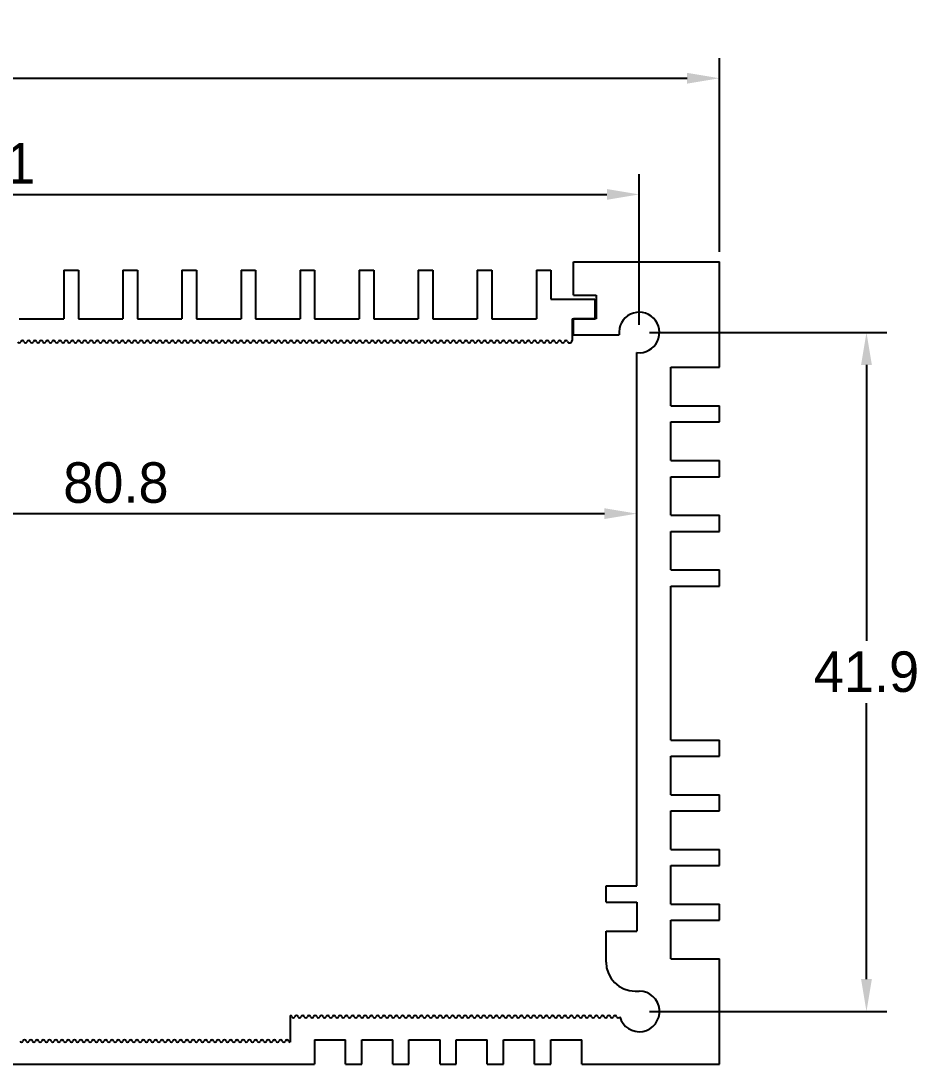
# Model space of a CAD drawing. Header units: millimetres. Extents: x 258 to 964, y 49 to 366.
# Drawn here: x 448.2 to 503.8, y 112.1 to 176.5 of the extents above; entities that cross this region are included whole.
import ezdxf

# ---------------------------------------------------------------- set-up
doc = ezdxf.new("R2010")
doc.units = ezdxf.units.MM
doc.dimstyles.new('ISO-25', dxfattribs={"dimtxt": 2.5, "dimasz": 2, "dimexe": 1.25, "dimexo": 0.625, "dimtad": 1, "dimtih": 1, "dimtoh": 1, "dimdec": 1, "dimdsep": 46, "dimtxsty": 'Standard', "dimcen": 2.5, "dimadec": 0, "dimazin": 0, "dimtfac": 1, "dimtdec": 1, "dimtmove": 0, "dimatfit": 3, "dimfxl": 0, "dimarcsym": 0})

# ---------------------------------------------------------------- blocks, each defined once
blk = doc.blocks.new('*D15')
at = {"color": 0, "lineweight": -2}
for p, q in [((405.315, 157.706), (405.315, 166.999)), ((486.415, 157.706), (486.415, 166.999)), ((407.315, 165.749), (484.415, 165.749))]:
    blk.add_line(p, q, dxfattribs=at)
at = {"color": 0}
for points in [[(407.315, 166.082), (407.315, 165.416), (405.315, 165.749)], [(484.415, 166.082), (484.415, 165.416), (486.415, 165.749)]]:
    blk.add_solid(points, dxfattribs=at)
at = {"layer": 'Defpoints', "color": 0}
for p in [(486.415, 165.749), (405.315, 157.081), (486.415, 157.081)]:
    blk.add_point(p, dxfattribs=at)
at = {"color": 0, "insert": (445.865, 167.65), "char_height": 2.5, "attachment_point": 5}
blk.add_mtext('81.1', dxfattribs=at)
blk = doc.blocks.new('*D17')
at = {"color": 0, "lineweight": -2}
for p, q in [((400.365, 162.206), (400.365, 174.167)), ((491.365, 162.206), (491.365, 174.167)), ((402.365, 172.917), (489.365, 172.917))]:
    blk.add_line(p, q, dxfattribs=at)
at = {"color": 0}
for points in [[(402.365, 173.25), (402.365, 172.583), (400.365, 172.917)], [(489.365, 173.25), (489.365, 172.583), (491.365, 172.917)]]:
    blk.add_solid(points, dxfattribs=at)
at = {"layer": 'Defpoints', "color": 0}
for p in [(491.365, 172.917), (400.365, 161.581), (491.365, 161.581)]:
    blk.add_point(p, dxfattribs=at)
at = {"color": 0, "insert": (445.865, 174.818), "char_height": 2.5, "attachment_point": 5}
blk.add_mtext('91', dxfattribs=at)
blk = doc.blocks.new('*D19')
at = {"color": 0, "lineweight": -2}
for p, q in [((487.04, 157.231), (501.694, 157.231)), ((500.444, 155.231), (500.444, 138.21)), ((500.444, 117.331), (500.444, 134.352)), ((487.04, 115.331), (501.694, 115.331))]:
    blk.add_line(p, q, dxfattribs=at)
at = {"color": 0}
for points in [[(500.111, 155.231), (500.778, 155.231), (500.444, 157.231)], [(500.111, 117.331), (500.778, 117.331), (500.444, 115.331)]]:
    blk.add_solid(points, dxfattribs=at)
at = {"layer": 'Defpoints', "color": 0}
for p in [(486.415, 157.231), (486.415, 115.331), (500.444, 115.331)]:
    blk.add_point(p, dxfattribs=at)
at = {"color": 0, "insert": (500.444, 136.281), "char_height": 2.5, "attachment_point": 5}
blk.add_mtext('41.9', dxfattribs=at)
blk = doc.blocks.new('*D24')
at = {"color": 0, "lineweight": -2}
for p, q in [((405.465, 145.581), (405.465, 147.301)), ((486.265, 140.16), (486.265, 147.301)), ((407.465, 146.051), (484.265, 146.051))]:
    blk.add_line(p, q, dxfattribs=at)
at = {"color": 0}
for points in [[(407.465, 146.384), (407.465, 145.718), (405.465, 146.051)], [(484.265, 146.384), (484.265, 145.718), (486.265, 146.051)]]:
    blk.add_solid(points, dxfattribs=at)
at = {"layer": 'Defpoints', "color": 0}
for p in [(486.265, 146.051), (405.465, 144.956), (486.265, 139.535)]:
    blk.add_point(p, dxfattribs=at)
at = {"color": 0, "insert": (454.103, 147.952), "char_height": 2.5, "attachment_point": 5}
blk.add_mtext('80.8', dxfattribs=at)

msp = doc.modelspace()

# ---------------------------------------------------------------- linework, layer by layer
for p, q in [((450.886, 161.081), (450.886, 158.081)), ((450.886, 161.081), (451.786, 161.081)), ((451.786, 161.081), (451.786, 158.081)), ((454.533, 161.081), (455.433, 161.081)), ((454.533, 161.081), (454.533, 158.081)), ((455.433, 161.081), (455.433, 158.081)), ((458.181, 161.081), (459.081, 161.081)), ((458.181, 161.081), (458.181, 158.081)), ((459.081, 161.081), (459.081, 158.081)), ((461.828, 161.081), (462.728, 161.081)), ((461.828, 161.081), (461.828, 158.081)), ((462.728, 161.081), (462.728, 158.081)), ((465.475, 161.081), (466.375, 161.081)), ((465.475, 161.081), (465.475, 158.081)), ((466.375, 161.081), (466.375, 158.081)), ((469.123, 161.081), (470.023, 161.081)), ((469.123, 161.081), (469.123, 158.081)), ((470.023, 161.081), (470.023, 158.081)), ((472.77, 161.081), (473.67, 161.081)), ((472.77, 161.081), (472.77, 158.081)), ((473.67, 161.081), (473.67, 158.081)), ((476.418, 161.081), (477.318, 161.081)), ((476.418, 161.081), (476.418, 158.081)), ((477.318, 161.081), (477.318, 158.081)), ((480.065, 161.081), (480.965, 161.081)), ((480.065, 161.081), (480.065, 158.081)), ((480.965, 161.081), (480.965, 159.281)), ((482.365, 159.531), (482.365, 161.581)), ((482.365, 161.581), (491.365, 161.581)), ((491.365, 155.081), (491.365, 161.581)), ((480.965, 159.281), (483.665, 159.281)), ((482.365, 159.531), (483.765, 159.531)), ((483.665, 159.281), (483.665, 158.081)), ((483.765, 159.531), (483.765, 158.081)), ((448.139, 158.081), (450.886, 158.081)), ((451.786, 158.081), (454.533, 158.081)), ((455.433, 158.081), (458.181, 158.081)), ((459.081, 158.081), (461.828, 158.081)), ((462.728, 158.081), (465.475, 158.081)), ((466.375, 158.081), (469.123, 158.081)), ((470.023, 158.081), (472.77, 158.081)), ((473.67, 158.081), (476.418, 158.081)), ((477.318, 158.081), (480.065, 158.081)), ((482.265, 158.081), (482.265, 156.731)), ((482.265, 158.081), (483.665, 158.081)), ((482.365, 157.081), (482.365, 158.081)), ((483.765, 158.081), (482.365, 158.081)), ((482.365, 157.081), (485.174, 157.081)), ((486.265, 123.081), (486.265, 155.99)), ((488.365, 155.081), (491.365, 155.081)), ((488.365, 152.706), (488.365, 155.081)), ((488.365, 152.706), (491.365, 152.706)), ((491.365, 151.706), (491.365, 152.706)), ((488.365, 151.706), (491.365, 151.706)), ((488.365, 149.331), (488.365, 151.706)), ((491.365, 148.331), (491.365, 149.331)), ((488.365, 145.956), (488.365, 148.331)), ((491.365, 144.956), (491.365, 145.956)), ((488.365, 142.581), (488.365, 144.956)), ((491.365, 141.581), (491.365, 142.581)), ((488.365, 132.081), (488.365, 141.581)), ((488.365, 132.081), (491.365, 132.081)), ((491.365, 131.081), (491.365, 132.081)), ((488.365, 131.081), (491.365, 131.081)), ((488.365, 128.706), (488.365, 131.081)), ((488.365, 128.706), (491.365, 128.706)), ((491.365, 127.706), (491.365, 128.706)), ((488.365, 127.706), (491.365, 127.706)), ((488.365, 125.331), (488.365, 127.706)), ((488.365, 125.331), (491.365, 125.331)), ((491.365, 124.331), (491.365, 125.331)), ((488.365, 124.331), (491.365, 124.331)), ((488.365, 121.956), (488.365, 124.331)), ((484.365, 123.081), (486.265, 123.081)), ((484.365, 122.081), (484.365, 123.081)), ((484.365, 122.081), (486.265, 122.081)), ((486.265, 122.081), (486.265, 120.281)), ((488.365, 121.956), (491.365, 121.956)), ((491.365, 120.956), (491.365, 121.956)), ((488.365, 118.581), (488.365, 120.956)), ((488.365, 120.956), (491.365, 120.956)), ((484.365, 118.381), (484.365, 120.281)), ((484.365, 120.281), (486.265, 120.281)), ((488.365, 118.581), (491.365, 118.581)), ((491.365, 112.081), (491.365, 118.581)), ((486.165, 116.581), (486.415, 116.581)), ((464.865, 115.081), (464.865, 113.434)), ((466.365, 113.581), (466.365, 112.081)), ((466.365, 113.581), (468.282, 113.581)), ((468.282, 112.081), (468.282, 113.581)), ((469.282, 112.081), (469.282, 113.581)), ((469.282, 113.581), (471.198, 113.581)), ((471.198, 112.081), (471.198, 113.581)), ((472.198, 112.081), (472.198, 113.581)), ((472.198, 113.581), (474.115, 113.581)), ((474.115, 112.081), (474.115, 113.581)), ((475.115, 112.081), (475.115, 113.581)), ((475.115, 113.581), (477.032, 113.581)), ((477.032, 112.081), (477.032, 113.581)), ((478.032, 112.081), (478.032, 113.581)), ((478.032, 113.581), (479.948, 113.581)), ((479.948, 112.081), (479.948, 113.581)), ((480.948, 112.081), (480.948, 113.581)), ((480.948, 113.581), (482.865, 113.581)), ((482.865, 112.081), (482.865, 113.581)), ((425.365, 112.081), (466.365, 112.081)), ((468.282, 112.081), (469.282, 112.081)), ((471.198, 112.081), (472.198, 112.081)), ((474.115, 112.081), (475.115, 112.081)), ((477.032, 112.081), (478.032, 112.081)), ((479.948, 112.081), (480.948, 112.081)), ((482.865, 112.081), (491.365, 112.081))]:
    msp.add_line(p, q)
at = {"color": 0}
for p, q in [((488.365, 149.331), (491.365, 149.331)), ((488.365, 148.331), (491.365, 148.331)), ((488.365, 145.956), (491.365, 145.956)), ((488.365, 144.956), (491.365, 144.956)), ((488.365, 142.581), (491.365, 142.581)), ((488.365, 141.581), (491.365, 141.581))]:
    msp.add_line(p, q, dxfattribs=at)
for centre, radius, start, end in [((486.415, 157.231), 1.25, 263.1079, 186.8921), ((448.139, 156.681), 0.1, 195.37131, 344.62869), ((448.332, 156.628), 0.1, 15.37131, 164.62869), ((448.525, 156.681), 0.1, 195.37131, 344.62869), ((448.718, 156.628), 0.1, 15.37131, 164.62869), ((448.911, 156.681), 0.1, 195.37131, 344.62869), ((449.103, 156.628), 0.1, 15.37131, 164.62869), ((449.296, 156.681), 0.1, 195.37131, 344.62869), ((449.489, 156.628), 0.1, 15.37131, 164.62869), ((449.682, 156.681), 0.1, 195.37131, 344.62869), ((449.875, 156.628), 0.1, 15.37131, 164.62869), ((450.068, 156.681), 0.1, 195.37131, 344.62869), ((450.26, 156.628), 0.1, 15.37131, 164.62869), ((450.453, 156.681), 0.1, 195.37131, 344.62869), ((450.646, 156.628), 0.1, 15.37131, 164.62869), ((450.839, 156.681), 0.1, 195.37131, 344.62869), ((451.032, 156.628), 0.1, 15.37131, 164.62869), ((451.225, 156.681), 0.1, 195.37131, 344.62869), ((451.418, 156.628), 0.1, 15.37131, 164.62869), ((451.61, 156.681), 0.1, 195.37131, 344.62869), ((451.803, 156.628), 0.1, 15.37131, 164.62869), ((451.996, 156.681), 0.1, 195.37131, 344.62869), ((452.189, 156.628), 0.1, 15.37131, 164.62869), ((452.382, 156.681), 0.1, 195.37131, 344.62869), ((452.575, 156.628), 0.1, 15.37131, 164.62869), ((452.767, 156.681), 0.1, 195.37131, 344.62869), ((452.96, 156.628), 0.1, 15.37131, 164.62869), ((453.153, 156.681), 0.1, 195.37131, 344.62869), ((453.346, 156.628), 0.1, 15.37131, 164.62869), ((453.539, 156.681), 0.1, 195.37131, 344.62869), ((453.732, 156.628), 0.1, 15.37131, 164.62869), ((453.925, 156.681), 0.1, 195.37131, 344.62869), ((454.117, 156.628), 0.1, 15.37131, 164.62869), ((454.31, 156.681), 0.1, 195.37131, 344.62869), ((454.503, 156.628), 0.1, 15.37131, 164.62869), ((454.696, 156.681), 0.1, 195.37131, 344.62869), ((454.889, 156.628), 0.1, 15.37131, 164.62869), ((455.082, 156.681), 0.1, 195.37131, 344.62869), ((455.274, 156.628), 0.1, 15.37131, 164.62869), ((455.467, 156.681), 0.1, 195.37131, 344.62869), ((455.66, 156.628), 0.1, 15.37131, 164.62869), ((455.853, 156.681), 0.1, 195.37131, 344.62869), ((456.046, 156.628), 0.1, 15.37131, 164.62869), ((456.239, 156.681), 0.1, 195.37131, 344.62869), ((456.432, 156.628), 0.1, 15.37131, 164.62869), ((456.624, 156.681), 0.1, 195.37131, 344.62869), ((456.817, 156.628), 0.1, 15.37131, 164.62869), ((457.01, 156.681), 0.1, 195.37131, 344.62869), ((457.203, 156.628), 0.1, 15.37131, 164.62869), ((457.396, 156.681), 0.1, 195.37131, 344.62869), ((457.589, 156.628), 0.1, 15.37131, 164.62869), ((457.781, 156.681), 0.1, 195.37131, 344.62869), ((457.974, 156.628), 0.1, 15.37131, 164.62869), ((458.167, 156.681), 0.1, 195.37131, 344.62869), ((458.36, 156.628), 0.1, 15.37131, 164.62869), ((458.553, 156.681), 0.1, 195.37131, 344.62869), ((458.746, 156.628), 0.1, 15.37131, 164.62869), ((458.939, 156.681), 0.1, 195.37131, 344.62869), ((459.131, 156.628), 0.1, 15.37131, 164.62869), ((459.324, 156.681), 0.1, 195.37131, 344.62869), ((459.517, 156.628), 0.1, 15.37131, 164.62869), ((459.71, 156.681), 0.1, 195.37131, 344.62869), ((459.903, 156.628), 0.1, 15.37131, 164.62869), ((460.096, 156.681), 0.1, 195.37131, 344.62869), ((460.288, 156.628), 0.1, 15.37131, 164.62869), ((460.481, 156.681), 0.1, 195.37131, 344.62869), ((460.674, 156.628), 0.1, 15.37131, 164.62869), ((460.867, 156.681), 0.1, 195.37131, 344.62869), ((461.06, 156.628), 0.1, 15.37131, 164.62869), ((461.253, 156.681), 0.1, 195.37131, 344.62869), ((461.446, 156.628), 0.1, 15.37131, 164.62869), ((461.638, 156.681), 0.1, 195.37131, 344.62869), ((461.831, 156.628), 0.1, 15.37131, 164.62869), ((462.024, 156.681), 0.1, 195.37131, 344.62869), ((462.217, 156.628), 0.1, 15.37131, 164.62869), ((462.41, 156.681), 0.1, 195.37131, 344.62869), ((462.603, 156.628), 0.1, 15.37131, 164.62869), ((462.795, 156.681), 0.1, 195.37131, 344.62869), ((462.988, 156.628), 0.1, 15.37131, 164.62869), ((463.181, 156.681), 0.1, 195.37131, 344.62869), ((463.374, 156.628), 0.1, 15.37131, 164.62869), ((463.567, 156.681), 0.1, 195.37131, 344.62869), ((463.76, 156.628), 0.1, 15.37131, 164.62869), ((463.952, 156.681), 0.1, 195.37131, 344.62869), ((464.145, 156.628), 0.1, 15.37131, 164.62869), ((464.338, 156.681), 0.1, 195.37131, 344.62869), ((464.531, 156.628), 0.1, 15.37131, 164.62869), ((464.724, 156.681), 0.1, 195.37131, 344.62869), ((464.917, 156.628), 0.1, 15.37131, 164.62869), ((465.11, 156.681), 0.1, 195.37131, 344.62869), ((465.302, 156.628), 0.1, 15.37131, 164.62869), ((465.495, 156.681), 0.1, 195.37131, 344.62869), ((465.688, 156.628), 0.1, 15.37131, 164.62869), ((465.881, 156.681), 0.1, 195.37131, 344.62869), ((466.074, 156.628), 0.1, 15.37131, 164.62869), ((466.267, 156.681), 0.1, 195.37131, 344.62869), ((466.459, 156.628), 0.1, 15.37131, 164.62869), ((466.652, 156.681), 0.1, 195.37131, 344.62869), ((466.845, 156.628), 0.1, 15.37131, 164.62869), ((467.038, 156.681), 0.1, 195.37131, 344.62869), ((467.231, 156.628), 0.1, 15.37131, 164.62869), ((467.424, 156.681), 0.1, 195.37131, 344.62869), ((467.617, 156.628), 0.1, 15.37131, 164.62869), ((467.809, 156.681), 0.1, 195.37131, 344.62869), ((468.002, 156.628), 0.1, 15.37131, 164.62869), ((468.195, 156.681), 0.1, 195.37131, 344.62869), ((468.388, 156.628), 0.1, 15.37131, 164.62869), ((468.581, 156.681), 0.1, 195.37131, 344.62869), ((468.774, 156.628), 0.1, 15.37131, 164.62869), ((468.966, 156.681), 0.1, 195.37131, 344.62869), ((469.159, 156.628), 0.1, 15.37131, 164.62869), ((469.352, 156.681), 0.1, 195.37131, 344.62869), ((469.545, 156.628), 0.1, 15.37131, 164.62869), ((469.738, 156.681), 0.1, 195.37131, 344.62869), ((469.931, 156.628), 0.1, 15.37131, 164.62869), ((470.124, 156.681), 0.1, 195.37131, 344.62869), ((470.316, 156.628), 0.1, 15.37131, 164.62869), ((470.509, 156.681), 0.1, 195.37131, 344.62869), ((470.702, 156.628), 0.1, 15.37131, 164.62869), ((470.895, 156.681), 0.1, 195.37131, 344.62869), ((471.088, 156.628), 0.1, 15.37131, 164.62869), ((471.281, 156.681), 0.1, 195.37131, 344.62869), ((471.473, 156.628), 0.1, 15.37131, 164.62869), ((471.666, 156.681), 0.1, 195.37131, 344.62869), ((471.859, 156.628), 0.1, 15.37131, 164.62869), ((472.052, 156.681), 0.1, 195.37131, 344.62869), ((472.245, 156.628), 0.1, 15.37131, 164.62869), ((472.438, 156.681), 0.1, 195.37131, 344.62869), ((472.631, 156.628), 0.1, 15.37131, 164.62869), ((472.823, 156.681), 0.1, 195.37131, 344.62869), ((473.016, 156.628), 0.1, 15.37131, 164.62869), ((473.209, 156.681), 0.1, 195.37131, 344.62869), ((473.402, 156.628), 0.1, 15.37131, 164.62869), ((473.595, 156.681), 0.1, 195.37131, 344.62869), ((473.788, 156.628), 0.1, 15.37131, 164.62869), ((473.98, 156.681), 0.1, 195.37131, 344.62869), ((474.173, 156.628), 0.1, 15.37131, 164.62869), ((474.366, 156.681), 0.1, 195.37131, 344.62869), ((474.559, 156.628), 0.1, 15.37131, 164.62869), ((474.752, 156.681), 0.1, 195.37131, 344.62869), ((474.945, 156.628), 0.1, 15.37131, 164.62869), ((475.138, 156.681), 0.1, 195.37131, 344.62869), ((475.33, 156.628), 0.1, 15.37131, 164.62869), ((475.523, 156.681), 0.1, 195.37131, 344.62869), ((475.716, 156.628), 0.1, 15.37131, 164.62869), ((475.909, 156.681), 0.1, 195.37131, 344.62869), ((476.102, 156.628), 0.1, 15.37131, 164.62869), ((476.295, 156.681), 0.1, 195.37131, 344.62869), ((476.487, 156.628), 0.1, 15.37131, 164.62869), ((476.68, 156.681), 0.1, 195.37131, 344.62869), ((476.873, 156.628), 0.1, 15.37131, 164.62869), ((477.066, 156.681), 0.1, 195.37131, 344.62869), ((477.259, 156.628), 0.1, 15.37131, 164.62869), ((477.452, 156.681), 0.1, 195.37131, 344.62869), ((477.645, 156.628), 0.1, 15.37131, 164.62869), ((477.837, 156.681), 0.1, 195.37131, 344.62869), ((478.03, 156.628), 0.1, 15.37131, 164.62869), ((478.223, 156.681), 0.1, 195.37131, 344.62869), ((478.416, 156.628), 0.1, 15.37131, 164.62869), ((478.609, 156.681), 0.1, 195.37131, 344.62869), ((478.802, 156.628), 0.1, 15.37131, 164.62869), ((478.994, 156.681), 0.1, 195.37131, 344.62869), ((479.187, 156.628), 0.1, 15.37131, 164.62869), ((479.38, 156.681), 0.1, 195.37131, 344.62869), ((479.573, 156.628), 0.1, 15.37131, 164.62869), ((479.766, 156.681), 0.1, 195.37131, 344.62869), ((479.959, 156.628), 0.1, 15.37131, 164.62869), ((480.152, 156.681), 0.1, 195.37131, 344.62869), ((480.344, 156.628), 0.1, 15.37131, 164.62869), ((480.537, 156.681), 0.1, 195.37131, 344.62869), ((480.73, 156.628), 0.1, 15.37131, 164.62869), ((480.923, 156.681), 0.1, 195.37131, 344.62869), ((481.116, 156.628), 0.1, 15.37131, 164.62869), ((481.309, 156.681), 0.1, 195.37131, 344.62869), ((481.501, 156.628), 0.1, 15.37131, 164.62869), ((481.694, 156.681), 0.1, 195.37131, 344.62869), ((481.887, 156.628), 0.1, 24.3331, 164.62869), ((482.115, 156.731), 0.15, 204.3331, 0), ((486.165, 118.381), 1.8, 180, 270), ((486.415, 115.331), 1.25, 195.36007, 90), ((464.866, 114.981), 0.1, 15.37131, 90.53401), ((465.059, 115.034), 0.1, 195.37131, 344.62869), ((465.252, 114.981), 0.1, 15.37131, 164.62869), ((465.444, 115.034), 0.1, 195.37131, 344.62869), ((465.637, 114.981), 0.1, 15.37131, 164.62869), ((465.83, 115.034), 0.1, 195.37131, 344.62869), ((466.023, 114.981), 0.1, 15.37131, 164.62869), ((466.216, 115.034), 0.1, 195.37131, 344.62869), ((466.409, 114.981), 0.1, 15.37131, 164.62869), ((466.601, 115.034), 0.1, 195.37131, 344.62869), ((466.794, 114.981), 0.1, 15.37131, 164.62869), ((466.987, 115.034), 0.1, 195.37131, 344.62869), ((467.18, 114.981), 0.1, 15.37131, 164.62869), ((467.373, 115.034), 0.1, 195.37131, 344.62869), ((467.566, 114.981), 0.1, 15.37131, 164.62869), ((467.759, 115.034), 0.1, 195.37131, 344.62869), ((467.951, 114.981), 0.1, 15.37131, 164.62869), ((468.144, 115.034), 0.1, 195.37131, 344.62869), ((468.337, 114.981), 0.1, 15.37131, 164.62869), ((468.53, 115.034), 0.1, 195.37131, 344.62869), ((468.723, 114.981), 0.1, 15.37131, 164.62869), ((468.916, 115.034), 0.1, 195.37131, 344.62869), ((469.108, 114.981), 0.1, 15.37131, 164.62869), ((469.301, 115.034), 0.1, 195.37131, 344.62869), ((469.494, 114.981), 0.1, 15.37131, 164.62869), ((469.687, 115.034), 0.1, 195.37131, 344.62869), ((469.88, 114.981), 0.1, 15.37131, 164.62869), ((470.073, 115.034), 0.1, 195.37131, 344.62869), ((470.266, 114.981), 0.1, 15.37131, 164.62869), ((470.458, 115.034), 0.1, 195.37131, 344.62869), ((470.651, 114.981), 0.1, 15.37131, 164.62869), ((470.844, 115.034), 0.1, 195.37131, 344.62869), ((471.037, 114.981), 0.1, 15.37131, 164.62869), ((471.23, 115.034), 0.1, 195.37131, 344.62869), ((471.423, 114.981), 0.1, 15.37131, 164.62869), ((471.615, 115.034), 0.1, 195.37131, 344.62869), ((471.808, 114.981), 0.1, 15.37131, 164.62869), ((472.001, 115.034), 0.1, 195.37131, 344.62869), ((472.194, 114.981), 0.1, 15.37131, 164.62869), ((472.387, 115.034), 0.1, 195.37131, 344.62869), ((472.58, 114.981), 0.1, 15.37131, 164.62869), ((472.773, 115.034), 0.1, 195.37131, 344.62869), ((472.965, 114.981), 0.1, 15.37131, 164.62869), ((473.158, 115.034), 0.1, 195.37131, 344.62869), ((473.351, 114.981), 0.1, 15.37131, 164.62869), ((473.544, 115.034), 0.1, 195.37131, 344.62869), ((473.737, 114.981), 0.1, 15.37131, 164.62869), ((473.93, 115.034), 0.1, 195.37131, 344.62869), ((474.122, 114.981), 0.1, 15.37131, 164.62869), ((474.315, 115.034), 0.1, 195.37131, 344.62869), ((474.509, 114.981), 0.1, 15.37131, 164.62869), ((474.702, 115.034), 0.1, 195.37131, 344.62869), ((474.895, 114.981), 0.1, 15.37131, 164.62869), ((475.088, 115.034), 0.1, 195.37131, 344.62869), ((475.28, 114.981), 0.1, 15.37131, 164.62869), ((475.473, 115.034), 0.1, 195.37131, 344.62869), ((475.666, 114.981), 0.1, 15.37131, 164.62869), ((475.859, 115.034), 0.1, 195.37131, 344.62869), ((476.052, 114.981), 0.1, 15.37131, 164.62869), ((476.245, 115.034), 0.1, 195.37131, 344.62869), ((476.437, 114.981), 0.1, 15.37131, 164.62869), ((476.63, 115.034), 0.1, 195.37131, 344.62869), ((476.823, 114.981), 0.1, 15.37131, 164.62869), ((477.016, 115.034), 0.1, 195.37131, 344.62869), ((477.209, 114.981), 0.1, 15.37131, 164.62869), ((477.402, 115.034), 0.1, 195.37131, 344.62869), ((477.595, 114.981), 0.1, 15.37131, 164.62869), ((477.787, 115.034), 0.1, 195.37131, 344.62869), ((477.98, 114.981), 0.1, 15.37131, 164.62869), ((478.173, 115.034), 0.1, 195.37131, 344.62869), ((478.366, 114.981), 0.1, 15.37131, 164.62869), ((478.559, 115.034), 0.1, 195.37131, 344.62869), ((478.752, 114.981), 0.1, 15.37131, 164.62869), ((478.944, 115.034), 0.1, 195.37131, 344.62869), ((479.137, 114.981), 0.1, 15.37131, 164.62869), ((479.33, 115.034), 0.1, 195.37131, 344.62869), ((479.523, 114.981), 0.1, 15.37131, 164.62869), ((479.716, 115.034), 0.1, 195.37131, 344.62869), ((479.909, 114.981), 0.1, 15.37131, 164.62869), ((480.102, 115.034), 0.1, 195.37131, 344.62869), ((480.294, 114.981), 0.1, 15.37131, 164.62869), ((480.487, 115.034), 0.1, 195.37131, 344.62869), ((480.68, 114.981), 0.1, 15.37131, 164.62869), ((480.873, 115.034), 0.1, 195.37131, 344.62869), ((481.066, 114.981), 0.1, 15.37131, 164.62869), ((481.259, 115.034), 0.1, 195.37131, 344.62869), ((481.451, 114.981), 0.1, 15.37131, 164.62869), ((481.644, 115.034), 0.1, 195.37131, 344.62869), ((481.837, 114.981), 0.1, 15.37131, 164.62869), ((482.03, 115.034), 0.1, 195.37131, 344.62869), ((482.223, 114.981), 0.1, 15.37131, 164.62869), ((482.416, 115.034), 0.1, 195.37131, 344.62869), ((482.609, 114.981), 0.1, 15.37131, 164.62869), ((482.801, 115.034), 0.1, 195.37131, 344.62869), ((482.994, 114.981), 0.1, 15.37131, 164.62869), ((483.187, 115.034), 0.1, 195.37131, 344.62869), ((483.38, 114.981), 0.1, 15.37131, 164.62869), ((483.573, 115.034), 0.1, 195.37131, 344.62869), ((483.766, 114.981), 0.1, 15.37131, 164.62869), ((483.958, 115.034), 0.1, 195.37131, 344.62869), ((484.151, 114.981), 0.1, 15.37131, 164.62869), ((484.344, 115.034), 0.1, 195.37131, 344.62869), ((484.537, 114.981), 0.1, 15.37131, 164.62869), ((484.73, 115.034), 0.1, 195.37131, 344.62869), ((484.923, 114.981), 0.1, 15.37131, 164.62869), ((485.116, 115.034), 0.1, 195.37131, 340.09754), ((448.271, 113.534), 0.1, 195.37131, 344.62869), ((448.464, 113.481), 0.1, 15.37131, 164.62869), ((448.656, 113.534), 0.1, 195.37131, 344.62869), ((448.849, 113.481), 0.1, 15.37131, 164.62869), ((449.042, 113.534), 0.1, 195.37131, 344.62869), ((449.235, 113.481), 0.1, 15.37131, 164.62869), ((449.428, 113.534), 0.1, 195.37131, 344.62869), ((449.621, 113.481), 0.1, 15.37131, 164.62869), ((449.814, 113.534), 0.1, 195.37131, 344.62869), ((450.006, 113.481), 0.1, 15.37131, 164.62869), ((450.199, 113.534), 0.1, 195.37131, 344.62869), ((450.392, 113.481), 0.1, 15.37131, 164.62869), ((450.585, 113.534), 0.1, 195.37131, 344.62869), ((450.778, 113.481), 0.1, 15.37131, 164.62869), ((450.971, 113.534), 0.1, 195.37131, 344.62869), ((451.163, 113.481), 0.1, 15.37131, 164.62869), ((451.356, 113.534), 0.1, 195.37131, 344.62869), ((451.549, 113.481), 0.1, 15.37131, 164.62869), ((451.742, 113.534), 0.1, 195.37131, 344.62869), ((451.935, 113.481), 0.1, 15.37131, 164.62869), ((452.128, 113.534), 0.1, 195.37131, 344.62869), ((452.321, 113.481), 0.1, 15.37131, 164.62869), ((452.513, 113.534), 0.1, 195.37131, 344.62869), ((452.706, 113.481), 0.1, 15.37131, 164.62869), ((452.899, 113.534), 0.1, 195.37131, 344.62869), ((453.092, 113.481), 0.1, 15.37131, 164.62869), ((453.285, 113.534), 0.1, 195.37131, 344.62869), ((453.478, 113.481), 0.1, 15.37131, 164.62869), ((453.67, 113.534), 0.1, 195.37131, 344.62869), ((453.863, 113.481), 0.1, 15.37131, 164.62869), ((454.056, 113.534), 0.1, 195.37131, 344.62869), ((454.249, 113.481), 0.1, 15.37131, 164.62869), ((454.442, 113.534), 0.1, 195.37131, 344.62869), ((454.635, 113.481), 0.1, 15.37131, 164.62869), ((454.828, 113.534), 0.1, 195.37131, 344.62869), ((455.02, 113.481), 0.1, 15.37131, 164.62869), ((455.213, 113.534), 0.1, 195.37131, 344.62869), ((455.406, 113.481), 0.1, 15.37131, 164.62869), ((455.599, 113.534), 0.1, 195.37131, 344.62869), ((455.792, 113.481), 0.1, 15.37131, 164.62869), ((455.985, 113.534), 0.1, 195.37131, 344.62869), ((456.177, 113.481), 0.1, 15.37131, 164.62869), ((456.37, 113.534), 0.1, 195.37131, 344.62869), ((456.563, 113.481), 0.1, 15.37131, 164.62869), ((456.756, 113.534), 0.1, 195.37131, 344.62869), ((456.949, 113.481), 0.1, 15.37131, 164.62869), ((457.142, 113.534), 0.1, 195.37131, 344.62869), ((457.335, 113.481), 0.1, 15.37131, 164.62869), ((457.527, 113.534), 0.1, 195.37131, 344.62869), ((457.72, 113.481), 0.1, 15.37131, 164.62869), ((457.913, 113.534), 0.1, 195.37131, 344.62869), ((458.106, 113.481), 0.1, 15.37131, 164.62869), ((458.299, 113.534), 0.1, 195.37131, 344.62869), ((458.492, 113.481), 0.1, 15.37131, 164.62869), ((458.684, 113.534), 0.1, 195.37131, 344.62869), ((458.877, 113.481), 0.1, 15.37131, 164.62869), ((459.07, 113.534), 0.1, 195.37131, 344.62869), ((459.263, 113.481), 0.1, 15.37131, 164.62869), ((459.456, 113.534), 0.1, 195.37131, 344.62869), ((459.649, 113.481), 0.1, 15.37131, 164.62869), ((459.842, 113.534), 0.1, 195.37131, 344.62869), ((460.034, 113.481), 0.1, 15.37131, 164.62869), ((460.227, 113.534), 0.1, 195.37131, 344.62869), ((460.42, 113.481), 0.1, 15.37131, 164.62869), ((460.613, 113.534), 0.1, 195.37131, 344.62869), ((460.806, 113.481), 0.1, 15.37131, 164.62869), ((460.999, 113.534), 0.1, 195.37131, 344.62869), ((461.191, 113.481), 0.1, 15.37131, 164.62869), ((461.384, 113.534), 0.1, 195.37131, 344.62869), ((461.577, 113.481), 0.1, 15.37131, 164.62869), ((461.77, 113.534), 0.1, 195.37131, 344.62869), ((461.963, 113.481), 0.1, 15.37131, 164.62869), ((462.156, 113.534), 0.1, 195.37131, 344.62869), ((462.349, 113.481), 0.1, 15.37131, 164.62869), ((462.541, 113.534), 0.1, 195.37131, 344.62869), ((462.734, 113.481), 0.1, 15.37131, 164.62869), ((462.927, 113.534), 0.1, 195.37131, 344.62869), ((463.12, 113.481), 0.1, 15.37131, 164.62869), ((463.313, 113.534), 0.1, 195.37131, 344.62869), ((463.506, 113.481), 0.1, 15.37131, 164.62869), ((463.698, 113.534), 0.1, 195.37131, 344.62869), ((463.891, 113.481), 0.1, 15.37131, 164.62869), ((464.084, 113.534), 0.1, 195.37131, 344.62869), ((464.277, 113.481), 0.1, 15.37131, 164.62869), ((464.47, 113.534), 0.1, 195.37131, 344.62869), ((464.663, 113.481), 0.1, 15.37131, 164.62869), ((464.856, 113.534), 0.1, 195.37131, 275.39795)]:
    msp.add_arc(centre, radius, start, end)

# ---------------------------------------------------------------- dimensions: what is measured, and where the dimension line sits
for base, p1, p2, picture, middle in [((491.365, 172.917), (400.365, 161.581), (491.365, 161.581), '*D17', (445.865, 174.818)), ((486.415, 165.749), (405.315, 157.081), (486.415, 157.081), '*D15', (445.865, 167.65))]:
    dim = msp.add_linear_dim(base=base, p1=p1, p2=p2, dimstyle='ISO-25')
    dim.commit()
    dim.dimension.update_dxf_attribs({"geometry": picture, "text_midpoint": middle})
dim = msp.add_linear_dim(base=(500.444, 115.331), p1=(486.415, 157.231), p2=(486.415, 115.331), angle=90, dimstyle='ISO-25')
dim.commit()
dim.dimension.update_dxf_attribs({"geometry": '*D19', "text_midpoint": (500.444, 136.281)})
dim = msp.add_linear_dim(base=(486.265, 146.051), p1=(405.465, 144.956), p2=(486.265, 139.535), dimstyle='ISO-25')
dim.commit()
dim.dimension.update_dxf_attribs({"geometry": '*D24', "text_midpoint": (454.103, 146.051), "dimtype": 160})

doc.saveas('drawing.dxf')
